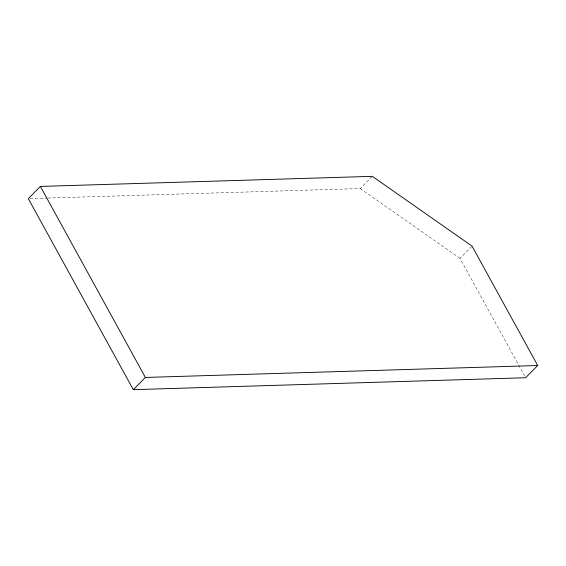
<?xml version="1.0" encoding="UTF-8"?>
<svg xmlns="http://www.w3.org/2000/svg" width="566" height="566" viewBox="0 0 566 566"><rect width="100%" height="100%" fill="white"/><g stroke="black" fill="none" stroke-linecap="round" stroke-linejoin="round"><path stroke-width="0.42" stroke-dasharray="2.83 2.12" d="M47.721 198.058L360.252 188.549L372.329 176.337M524.774 376.192L459.988 258.344L471.464 246.741M30.069 198.588L46.837 198.079M360.252 188.549L459.988 258.344"/><path stroke-width="0.85" d="M40.384 186.433L28.3 198.645L133.314 389.663L525.616 377.734L537.7 365.516L472.065 246.132L372.329 176.337L40.384 186.433L145.391 377.451L537.7 365.516M133.314 389.663L145.391 377.451"/></g></svg>
